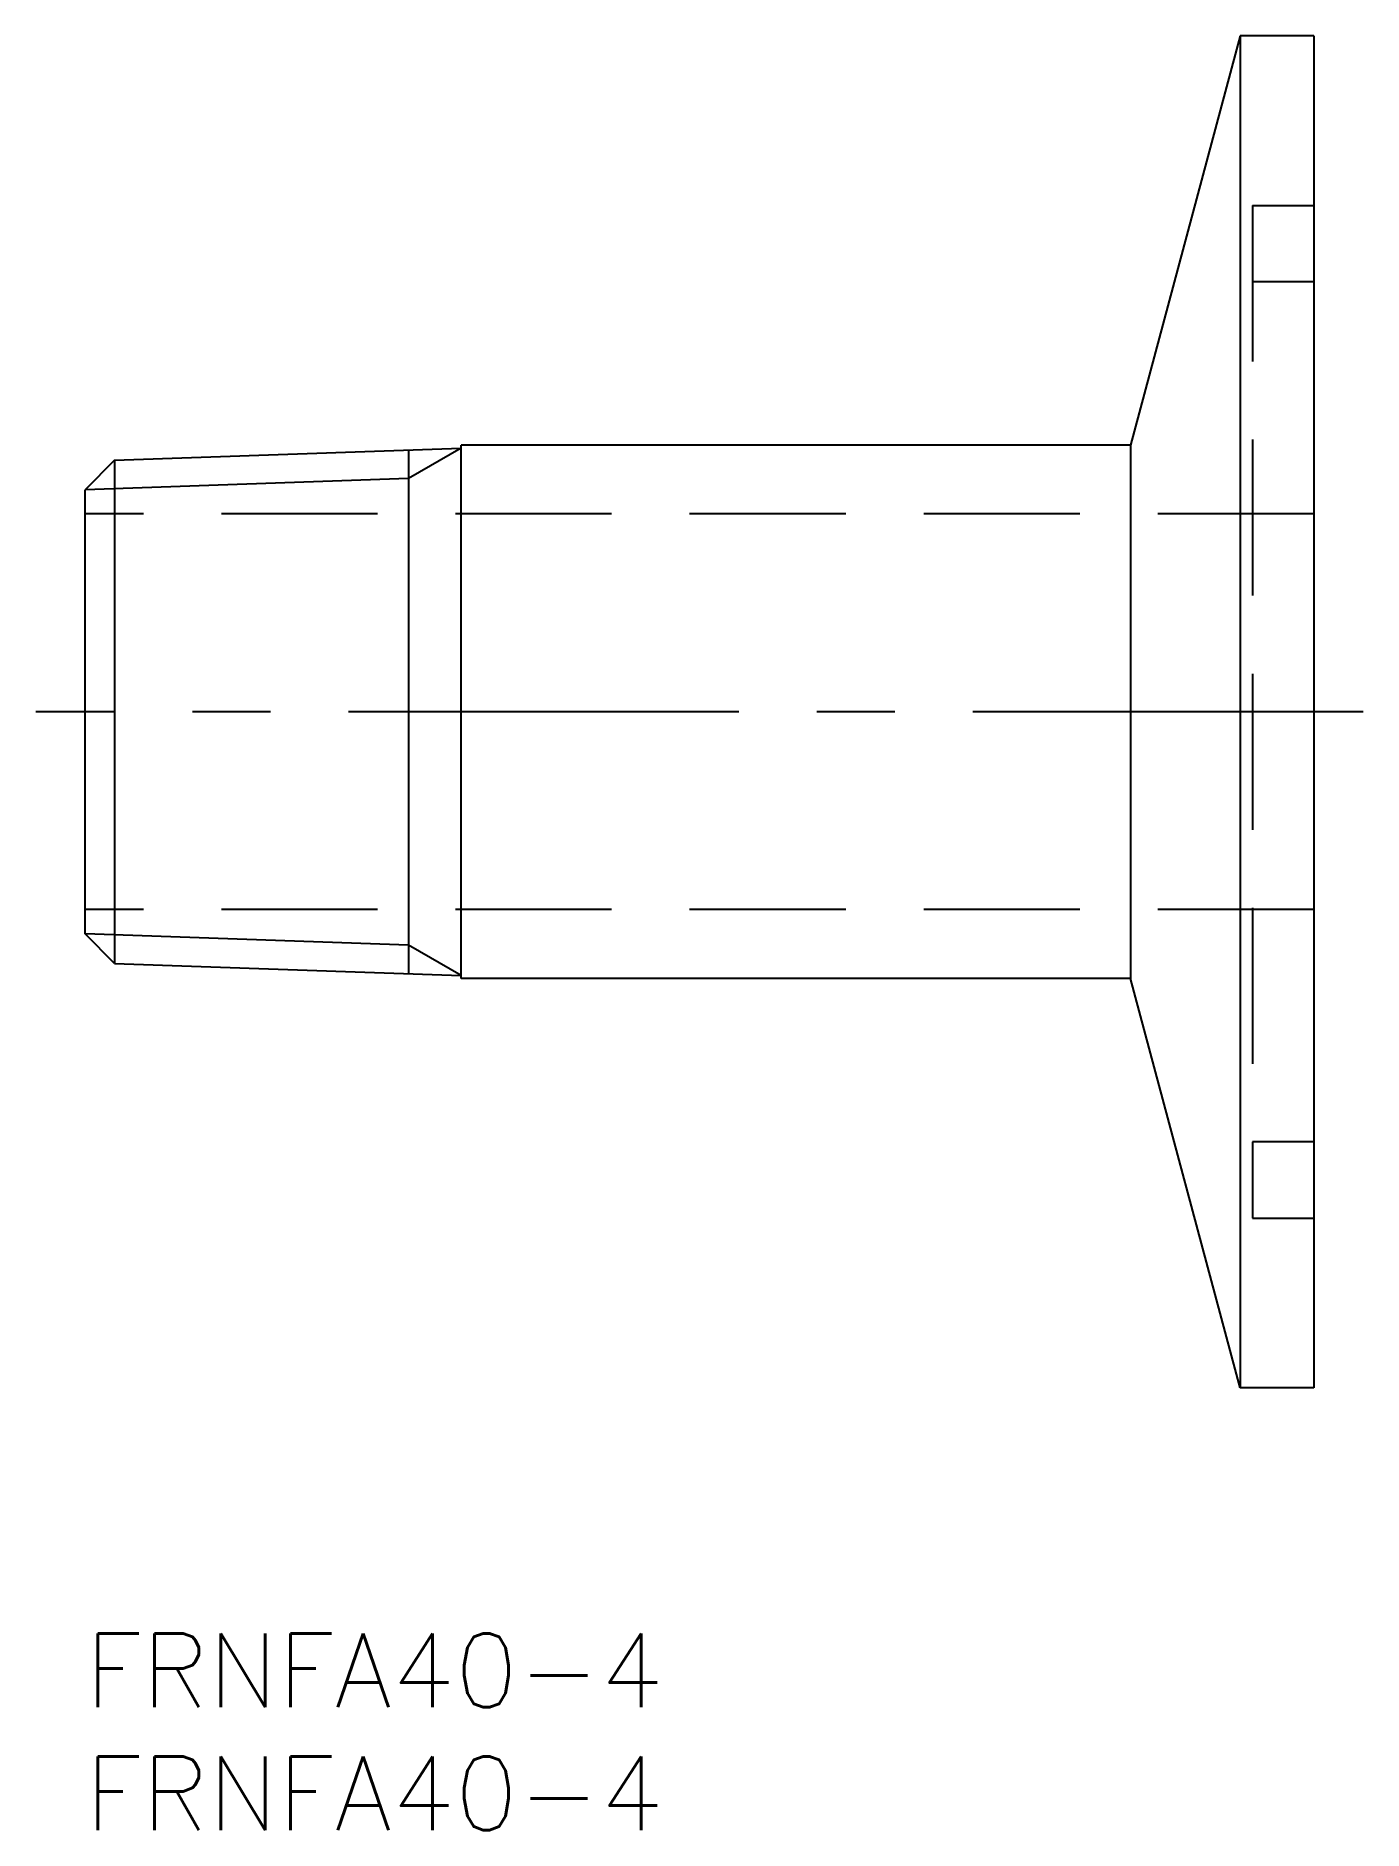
# Model space of a CAD drawing. Extents: x -2 to 52, y -8 to 65.
import ezdxf

# ---------------------------------------------------------------- set-up
doc = ezdxf.new("R2010")
doc.units = 0
doc.header["$LTSCALE"] = 0.5
doc.linetypes.add('CENTER', pattern=[50.8, 31.75, -6.35, 6.35, -6.35])
doc.linetypes.add('DASHED', pattern=[19.05, 12.7, -6.35])
for name, color, linetype in [('MSM_CENTER', 1, 'CENTER'), ('MSM_CONTINUOUS', 7, 'CONTINUOUS'), ('MSM_DASHED', 4, 'DASHED'), ('MSM_NARROW', 5, 'CONTINUOUS'), ('MSM_PART_NUMBER', 7, 'CONTINUOUS')]:
    doc.layers.add(name, color=color, linetype=linetype)
doc.styles.get("Standard").update_dxf_attribs({"font": 'txt.shx', "height": 3, "bigfont": 'bigfont.shx'})

# ---------------------------------------------------------------- blocks, each defined once
blk = doc.blocks.new('*U4')
at = {"layer": 'MSM_PART_NUMBER'}
blk.add_text('FRNFA40-4', height=3, dxfattribs=at).set_placement((0, -3))
blk = doc.blocks.new('*U5')
at = {"layer": 'MSM_PART_NUMBER'}
blk.add_text('FRNFA40-4', height=3, dxfattribs=at).set_placement((0, -8))

msp = doc.modelspace()

# ---------------------------------------------------------------- linework, layer by layer
at = {"layer": 'MSM_CENTER'}
msp.add_line((51.998, 37.5), (-2, 37.5), dxfattribs=at)
at = {"layer": 'MSM_CONTINUOUS'}
for p, q in [((46.998, 65), (42.537, 48.35)), ((49.998, 65), (46.998, 65)), ((46.998, 65), (46.998, 10)), ((49.998, 65), (49.998, 10)), ((1.204, 47.735), (15.302, 48.227)), ((42.537, 48.35), (15.302, 48.35)), ((15.302, 26.65), (15.302, 48.35)), ((42.537, 48.35), (42.537, 26.65)), ((1.204, 47.735), (0, 46.531)), ((1.204, 47.735), (1.204, 27.265)), ((13.16, 48.152), (13.16, 26.848)), ((0, 28.469), (0, 46.531)), ((1.204, 27.265), (0, 28.469)), ((1.204, 27.265), (15.302, 26.773)), ((42.537, 26.65), (15.302, 26.65)), ((46.998, 10), (42.537, 26.65)), ((49.998, 10), (46.998, 10))]:
    msp.add_line(p, q, dxfattribs=at)
at = {"layer": 'MSM_DASHED'}
for p, q in [((47.498, 58.1), (49.998, 58.1)), ((47.498, 58.1), (47.498, 16.9)), ((49.998, 55), (47.498, 55)), ((49.998, 45.55), (0, 45.55)), ((49.998, 29.45), (0, 29.45)), ((49.998, 20), (47.498, 20)), ((47.498, 16.9), (49.998, 16.9))]:
    msp.add_line(p, q, dxfattribs=at)
at = {"layer": 'MSM_NARROW'}
for p, q in [((15.302, 48.227), (13.16, 46.99)), ((13.16, 46.99), (0, 46.531)), ((13.16, 28.01), (0, 28.469)), ((15.302, 26.773), (13.16, 28.01))]:
    msp.add_line(p, q, dxfattribs=at)

# ---------------------------------------------------------------- block references
at = {"layer": 'MSM_CONTINUOUS'}
for name in ['*U4', '*U5']:
    msp.add_blockref(name, (0, 0), dxfattribs=at)

doc.saveas('drawing.dxf')
